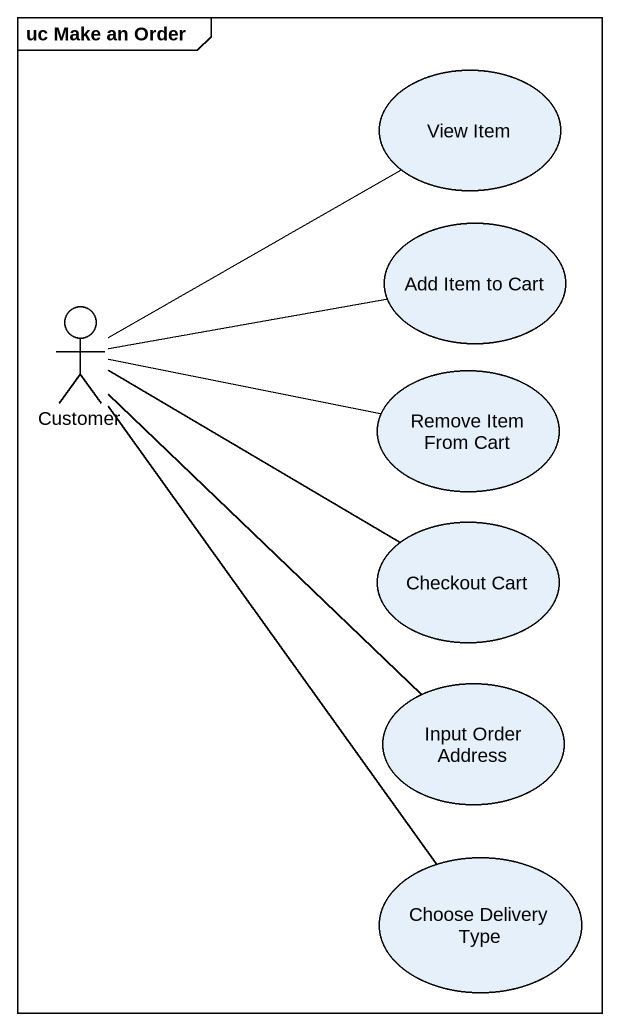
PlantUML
@startuml
mainframe uc Make an Order
usecase "View Item" as View_Item
usecase "Add Item to Cart" as Add_Item_to_Cart
actor Customer
usecase "Remove Item From Cart" as Remove_Item_From_Cart
usecase "Checkout Cart" as Checkout_Cart
usecase "Input Order Address" as Input_Order_Address
usecase "Choose Delivery Type" as Choose_Delivery_Type
Customer -up- View_Item
Customer -right- Add_Item_to_Cart
Customer -right- Remove_Item_From_Cart
Customer -right- Checkout_Cart
Customer -- Input_Order_Address
Customer -- Choose_Delivery_Type
@enduml
